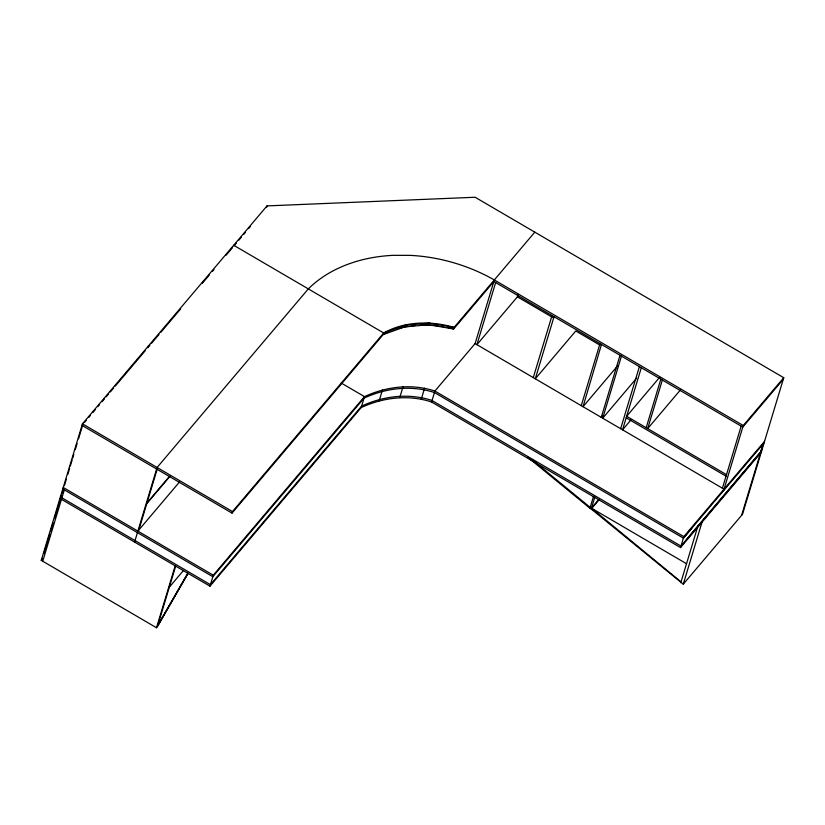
<?xml version="1.0" encoding="UTF-8"?>
<svg xmlns="http://www.w3.org/2000/svg" width="825" height="825" viewBox="0 0 825 825"><rect width="100%" height="100%" fill="white"/><g stroke="black" fill="none" stroke-linecap="round" stroke-linejoin="round"><path stroke-width="1.24" d="M601.487 344.458L583.028 406.704L617.729 365.722M188.079 573.272L156.502 627.743L41.25 560.35L82.469 423.833L267.022 205.899L475.138 197.257L783.75 377.716L742.531 514.233L683.275 584.193L591.226 508.984L594.794 497.166M43.9 553.544L49.809 533.992M50.542 531.548L53.13 522.998M54.605 518.11L60.503 498.558M62.009 493.567L63.04 490.153M64.546 485.183L66.351 479.191M67.805 474.396L69.609 468.404M70.331 466.001L72.146 460.01M72.724 458.092L73.817 454.472M75.271 449.646L77.096 443.603M78.55 438.776L82.923 424.298L81.995 425.391L232.021 513.119L383.233 334.548L383.707 332.991L404.91 325.421L429.021 323.142L454.111 327.412L534.806 232.145M42.735 561.227L64.329 489.875M148.16 346.263L147.685 347.82L149.944 345.149M148.283 347.108L148.758 345.551M202.259 283.367L202.733 281.81M203.352 281.088L202.878 282.645L209.23 275.137M134.578 542.077L157.101 467.476L308.313 288.905A143.632 106.91 16.8 0 1 393.04 255.338L410.262 255.368A143.632 106.91 16.8 0 1 494.309 279.943L743.263 425.525L723.597 490.658M138.817 530.021L157.193 469.147M266.547 207.457L267.022 205.899M156.502 627.743L175.189 565.826M175.715 565.991L157.389 626.691L187.976 573.396M209.963 586.163L213.273 575.2L364.485 396.629C386.327 386.482 411.819 383.377 434.899 391.05L683.842 536.621L680.532 547.583L431.588 402.012C408.509 394.34 383.017 397.444 361.185 407.591L209.963 586.163L59.947 498.434M232.021 513.119L232.485 511.562L383.707 332.991A81.293 60.514 16.8 0 1 454.111 327.412L453.647 328.969L428.546 324.699L404.436 326.978A85.852 63.896 16.8 0 0 398.784 328.36M361.185 407.591L364.485 396.629L341.21 383.017M379.17 400.806L382.48 389.843M388.152 332.155A85.852 63.896 16.8 0 0 383.233 334.548L404.436 326.978L404.91 325.421M399.774 397.475L403.085 386.512M428.546 324.699L429.021 323.142M421.286 399.114L424.597 388.152M431.588 402.012L434.899 391.05L475.107 343.592L494.309 279.943M495.66 282.573L476.912 344.654L517.399 296.845L518.141 294.401M533.28 377.613L552.028 315.532M554.039 316.707L535.291 378.788L575.778 330.98L599.857 345.056M581.254 405.663L600.002 343.592M620.018 355.286L601.27 417.368L602.92 415.418M621.452 356.132L602.704 418.213L636.58 378.211M595.64 511.562L589.937 508.231L593.505 496.413M620.648 428.701L639.396 366.62M641.303 367.744L622.555 429.825L630.826 420.059M646.181 427.701L660.835 379.16M662.351 380.047L647.697 428.588L680.749 389.565M680.79 582.739L698.002 525.7M683.275 584.193L701.972 522.277M722.411 488.214L741.159 426.133M741.613 515.316L763.166 443.943L760.743 451.894L680.986 546.078L432.042 400.507C408.963 392.834 383.47 395.938 361.639 406.086L210.416 584.657L60.4 496.928M157.74 625.536L187.688 573.354M84.583 422.338L86.243 420.379M88.739 417.429L90.399 415.47M92.885 412.531L95.38 409.592M97.876 406.642L99.536 404.683M102.022 401.744L104.517 398.805M106.177 396.846L108.663 393.896M110.323 391.937L113.644 388.018M115.304 386.059L145.2 350.759M151.604 343.19L159.081 334.362M160.741 332.403L180.675 308.87M212.407 271.384L214.005 269.507M226.05 255.276L232.506 247.655M234.022 245.86L236.466 242.983M238.899 240.106L241.343 237.218M243.787 234.341L245.407 232.423M248.665 228.577L250.284 226.658M41.498 559.525L42.426 558.432L41.25 560.35M146.994 502.941L169.414 476.468M146.778 503.652L170.022 476.2M137.888 531.114L179.499 481.975M168.599 588.029L183.501 570.436M659.701 377.252L626.649 416.285L726.495 474.674M681.038 581.914L591.473 508.159L598.898 499.383M592.051 508.004L598.651 500.208M743.263 425.525L783.75 377.716M783.276 379.273L742.789 427.092L493.855 281.511L453.647 328.969A85.852 63.896 16.8 0 0 447.428 327.453M683.842 536.621L764.538 441.354M62.803 488.978L212.819 576.706L364.031 398.135C385.873 387.987 411.386 384.883 434.466 392.556L683.389 538.127L764.084 442.86M686.245 539.88L761.681 450.811M680.532 547.583L761.227 452.317M683.533 537.952L691.917 528.083M60.998 496.238L61.751 495.361M404.436 326.978L407.952 326.36M411.489 325.823L415.088 325.421M420.111 325.102L434.888 325.493A85.852 63.896 16.8 0 1 438.653 325.927M517.399 296.845L552.771 317.522M626.185 417.801L726.041 476.19M475.107 343.592L724.051 489.163M233.681 245.262L383.707 332.991M591.473 508.159L686.513 563.733M82.469 423.833L232.485 511.562M63.257 487.472L213.273 575.2M531.867 459.587L590.184 507.406M527.752 457.236L589.937 508.231M441.169 326.298A85.852 63.896 16.8 0 1 443.675 326.71"/></g></svg>
